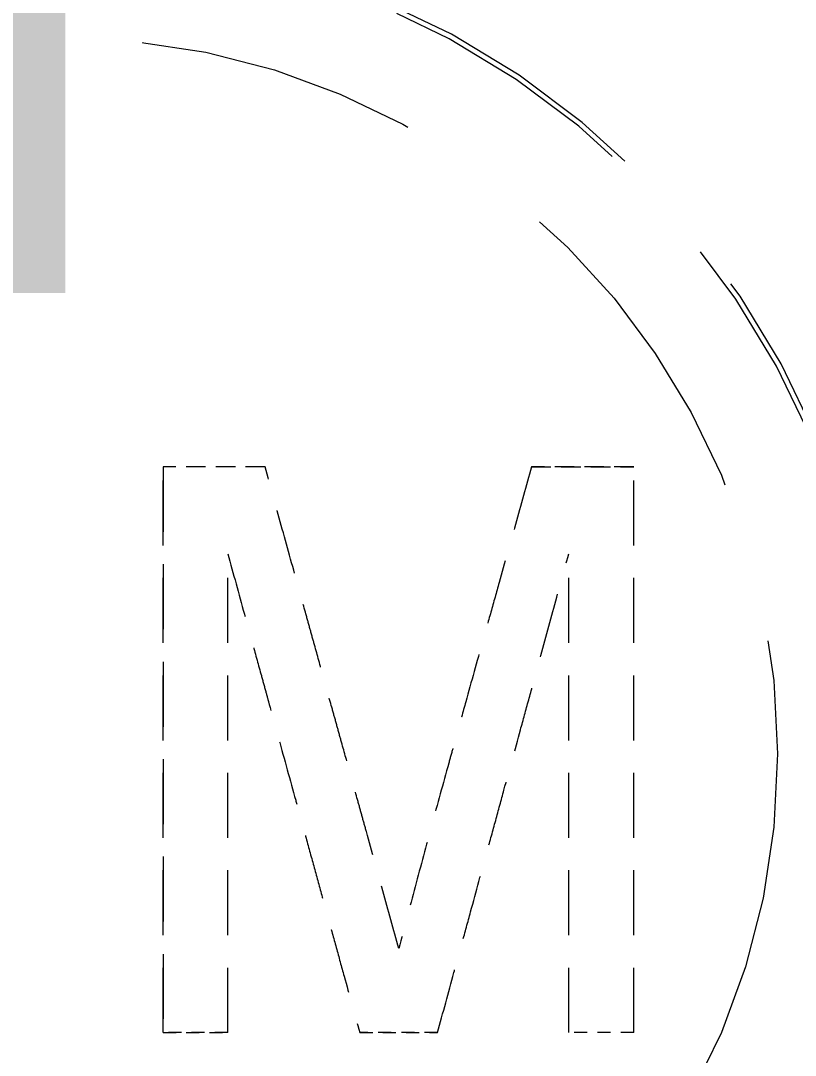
# Model space of a CAD drawing. Header units: millimetres. Extents: x 2742 to 8552, y -10326 to 2528.
# Drawn here: x 3959.49 to 3967.06, y -736.9 to -726.79 of the extents above; entities that cross this region are included whole.
import ezdxf

# ---------------------------------------------------------------- set-up
doc = ezdxf.new("R2010")
doc.units = ezdxf.units.MM
doc.linetypes.add('HIDDEN', pattern=[9.525, 6.35, -3.175])
doc.layers.add('110', color=7, linetype='Continuous', true_color=0xffffff)
doc.layers.add('dim', color=82, linetype='Continuous', lineweight=9)
doc.styles.get("Standard").update_dxf_attribs({"font": 'arial.ttf'})
doc.dimstyles.new('Standard-3', dxfattribs={"dimscale": 3, "dimtxt": 0.18, "dimasz": 0.18, "dimexe": 0.18, "dimexo": 0.0625, "dimgap": 0.09, "dimtad": 0, "dimzin": 0, "dimdsep": 46, "dimtxsty": 'Standard', "dimcen": 0.09, "dimadec": 0, "dimazin": 0, "dimtfac": 1, "dimtofl": 0, "dimtmove": 0, "dimatfit": 3, "dimfxl": 0, "dimtolj": 1, "dimtzin": 0, "dimarcsym": 0})

# ---------------------------------------------------------------- blocks, each defined once
blk = doc.blocks.new('*D137')
at = {"layer": 'Defpoints', "color": 0, "transparency": 16777216}
for p in [(4028.884, -573.952), (3956.224, -853.952), (4038.164, -853.952)]:
    blk.add_point(p, dxfattribs=at)
at = {"layer": 'dim', "color": 0, "lineweight": -2, "transparency": 16777216}
for p, q in [((4027.384, -573.952), (3954.725, -573.952)), ((3956.224, -579.952), (3956.224, -696.834)), ((3956.224, -847.952), (3956.224, -731.07)), ((4036.665, -853.952), (3954.725, -853.952))]:
    blk.add_line(p, q, dxfattribs=at)
at = {"layer": 'dim', "color": 0, "transparency": 16777216}
for points in [[(3955.224, -579.952), (3957.224, -579.952), (3956.224, -573.952)], [(3955.224, -847.952), (3957.224, -847.952), (3956.224, -853.952)]]:
    blk.add_solid(points, dxfattribs=at)
at = {"layer": 'dim', "color": 0, "transparency": 16777216, "insert": (3956.224, -713.952), "char_height": 7.5, "attachment_point": 5, "rotation": 90, "bg_fill": 3, "box_fill_scale": 1.1, "bg_fill_color": 256, "bg_fill_true_color": 13158600, "bg_fill_transparency": 0}
blk.add_mtext('\\A1;280.00', dxfattribs=at)

msp = doc.modelspace()

# ---------------------------------------------------------------- linework, layer by layer
at = {"layer": '110', "color": 8, "linetype": 'HIDDEN', "lineweight": 18, "ltscale": 0.5}
msp.add_circle((3959.884, -733.952), 7, dxfattribs=at)
msp.add_arc((3959.884, -733.952), 8, 270, 180, dxfattribs=at)
at = {"layer": '110', "color": 8, "linetype": 'HIDDEN', "lineweight": 18, "ltscale": 0.4}
msp.add_arc((3959.884, -733.952), 7.95, 270, 180, dxfattribs=at)
at = {"layer": '110', "color": 8, "linetype": 'HIDDEN', "lineweight": 18, "ltscale": 0.03}
for points, knots in [([(3961.874, -731.147), (3961.711, -731.147), (3961.547, -731.147), (3961.298, -731.147), (3961.214, -731.147), (3961.046, -731.147), (3960.961, -731.147), (3960.877, -731.147)], [0, 0, 0, 0, 0.5, 0.5, 0.75, 0.75, 1, 1, 1, 1]), ([(3961.874, -731.147), (3961.833, -731.147), (3961.792, -731.147), (3961.71, -731.147), (3961.668, -731.147), (3961.544, -731.147), (3961.462, -731.147), (3961.212, -731.147), (3961.045, -731.147), (3960.877, -731.147)], [0, 0, 0, 0, 0.125, 0.125, 0.25, 0.25, 0.5, 0.5, 1, 1, 1, 1])]:
    msp.add_open_spline(points, degree=3, knots=knots, dxfattribs=at)
at = {"layer": '110', "color": 8, "linetype": 'HIDDEN', "lineweight": 18, "ltscale": 0.1}
for points, knots in [([(3960.877, -736.678), (3960.877, -736.458), (3960.877, -736.237), (3960.877, -735.903), (3960.877, -735.792), (3960.877, -735.567), (3960.877, -735.454), (3960.877, -735.227), (3960.877, -735.112), (3960.877, -734.938), (3960.877, -734.88), (3960.877, -734.762), (3960.877, -734.703), (3960.877, -734.613), (3960.877, -734.583), (3960.877, -734.522), (3960.877, -734.431), (3960.877, -734.339), (3960.877, -734.215), (3960.877, -734.153), (3960.877, -734.059), (3960.877, -734.027), (3960.877, -733.964), (3960.877, -733.932), (3960.877, -733.836), (3960.877, -733.773), (3960.877, -733.648), (3960.877, -733.587), (3960.877, -733.464), (3960.877, -733.403), (3960.877, -733.313), (3960.877, -733.282), (3960.877, -733.223), (3960.877, -733.193), (3960.877, -733.104), (3960.877, -733.045), (3960.877, -732.929), (3960.877, -732.871), (3960.877, -732.7), (3960.877, -732.586), (3960.877, -732.361), (3960.877, -732.25), (3960.877, -732.027), (3960.877, -731.917), (3960.877, -731.586), (3960.877, -731.366), (3960.877, -731.147)], [0, 0, 0, 0, 0.125, 0.125, 0.1875, 0.1875, 0.25, 0.25, 0.3125, 0.3125, 0.34375, 0.34375, 0.375, 0.375, 0.390625, 0.390625, 0.40625, 0.4375, 0.4375, 0.46875, 0.46875, 0.484375, 0.484375, 0.5, 0.5, 0.53125, 0.53125, 0.5625, 0.5625, 0.59375, 0.59375, 0.609375, 0.609375, 0.625, 0.625, 0.65625, 0.65625, 0.6875, 0.6875, 0.75, 0.75, 0.8125, 0.8125, 0.875, 0.875, 1, 1, 1, 1]), ([(3960.877, -731.147), (3960.877, -731.366), (3960.877, -731.586), (3960.877, -731.917), (3960.877, -732.028), (3960.877, -732.25), (3960.877, -732.362), (3960.877, -732.531), (3960.877, -732.588), (3960.877, -732.702), (3960.877, -732.759), (3960.877, -732.873), (3960.877, -732.931), (3960.877, -733.046), (3960.877, -733.105), (3960.877, -733.222), (3960.877, -733.34), (3960.877, -733.461), (3960.877, -733.553), (3960.877, -733.6), (3960.877, -733.647), (3960.877, -733.678), (3960.877, -733.694), (3960.877, -733.773), (3960.877, -733.836), (3960.877, -733.961), (3960.877, -734.024), (3960.877, -734.149), (3960.877, -734.212), (3960.877, -734.306), (3960.877, -734.337), (3960.877, -734.399), (3960.877, -734.43), (3960.877, -734.521), (3960.877, -734.582), (3960.877, -734.701), (3960.877, -734.76), (3960.877, -734.878), (3960.877, -734.936), (3960.877, -735.052), (3960.877, -735.11), (3960.877, -735.225), (3960.877, -735.282), (3960.877, -735.453), (3960.877, -735.566), (3960.877, -735.79), (3960.877, -735.902), (3960.877, -736.236), (3960.877, -736.458), (3960.877, -736.678)], [0, 0, 0, 0, 0.125, 0.125, 0.1875, 0.1875, 0.25, 0.25, 0.28125, 0.28125, 0.3125, 0.3125, 0.34375, 0.34375, 0.375, 0.375, 0.40625, 0.4375, 0.4375, 0.453125, 0.460937, 0.460937, 0.46875, 0.46875, 0.5, 0.5, 0.53125, 0.53125, 0.5625, 0.5625, 0.578125, 0.578125, 0.59375, 0.59375, 0.625, 0.625, 0.65625, 0.65625, 0.6875, 0.6875, 0.71875, 0.71875, 0.75, 0.75, 0.8125, 0.8125, 0.875, 0.875, 1, 1, 1, 1]), ([(3963.182, -735.857), (3963.13, -735.67), (3963.077, -735.482), (3962.972, -735.101), (3962.918, -734.908), (3962.851, -734.664), (3962.837, -734.615), (3962.81, -734.517), (3962.769, -734.37), (3962.727, -734.221), (3962.672, -734.021), (3962.644, -733.921), (3962.602, -733.769), (3962.588, -733.719), (3962.56, -733.617), (3962.546, -733.567), (3962.503, -733.415), (3962.447, -733.212), (3962.391, -733.008), (3962.348, -732.856), (3962.334, -732.805), (3962.306, -732.704), (3962.264, -732.553), (3962.223, -732.404), (3962.14, -732.108), (3962.086, -731.914), (3961.979, -731.528), (3961.926, -731.337), (3961.874, -731.147)], [0, 0, 0, 0, 0.125, 0.125, 0.25, 0.25, 0.28125, 0.28125, 0.3125, 0.375, 0.375, 0.4375, 0.4375, 0.46875, 0.46875, 0.5, 0.5, 0.5625, 0.625, 0.625, 0.65625, 0.65625, 0.6875, 0.75, 0.75, 0.875, 0.875, 1, 1, 1, 1]), ([(3963.182, -735.857), (3963.13, -735.67), (3963.077, -735.482), (3962.972, -735.101), (3962.918, -734.908), (3962.851, -734.664), (3962.837, -734.615), (3962.81, -734.517), (3962.769, -734.37), (3962.727, -734.221), (3962.672, -734.021), (3962.644, -733.921), (3962.602, -733.769), (3962.588, -733.719), (3962.56, -733.617), (3962.546, -733.567), (3962.503, -733.415), (3962.447, -733.212), (3962.391, -733.008), (3962.348, -732.856), (3962.334, -732.805), (3962.306, -732.704), (3962.264, -732.553), (3962.223, -732.404), (3962.14, -732.108), (3962.086, -731.914), (3961.979, -731.528), (3961.926, -731.337), (3961.874, -731.147)], [0, 0, 0, 0, 0.125, 0.125, 0.25, 0.25, 0.28125, 0.28125, 0.3125, 0.375, 0.375, 0.4375, 0.4375, 0.46875, 0.46875, 0.5, 0.5, 0.5625, 0.625, 0.625, 0.65625, 0.65625, 0.6875, 0.75, 0.75, 0.875, 0.875, 1, 1, 1, 1]), ([(3964.478, -731.147), (3964.426, -731.334), (3964.374, -731.521), (3964.269, -731.898), (3964.215, -732.087), (3964.135, -732.374), (3964.108, -732.47), (3964.054, -732.663), (3964.027, -732.759), (3963.945, -733.051), (3963.89, -733.246), (3963.808, -733.543), (3963.78, -733.642), (3963.738, -733.792), (3963.725, -733.843), (3963.697, -733.943), (3963.683, -733.993), (3963.614, -734.244), (3963.558, -734.445), (3963.449, -734.848), (3963.395, -735.049), (3963.287, -735.453), (3963.234, -735.655), (3963.182, -735.857)], [0, 0, 0, 0, 0.125, 0.125, 0.25, 0.25, 0.3125, 0.3125, 0.375, 0.375, 0.5, 0.5, 0.5625, 0.5625, 0.59375, 0.59375, 0.625, 0.625, 0.75, 0.75, 0.875, 0.875, 1, 1, 1, 1]), ([(3964.478, -731.147), (3964.426, -731.334), (3964.374, -731.521), (3964.269, -731.898), (3964.215, -732.087), (3964.135, -732.374), (3964.108, -732.47), (3964.054, -732.663), (3964.027, -732.759), (3963.945, -733.051), (3963.89, -733.246), (3963.808, -733.543), (3963.78, -733.642), (3963.738, -733.792), (3963.725, -733.843), (3963.697, -733.943), (3963.683, -733.993), (3963.614, -734.244), (3963.558, -734.445), (3963.449, -734.848), (3963.395, -735.049), (3963.287, -735.453), (3963.234, -735.655), (3963.182, -735.857)], [0, 0, 0, 0, 0.125, 0.125, 0.25, 0.25, 0.3125, 0.3125, 0.375, 0.375, 0.5, 0.5, 0.5625, 0.5625, 0.59375, 0.59375, 0.625, 0.625, 0.75, 0.75, 0.875, 0.875, 1, 1, 1, 1]), ([(3965.477, -736.678), (3965.477, -736.565), (3965.477, -736.395), (3965.477, -736.224), (3965.477, -736.109), (3965.477, -736.052), (3965.477, -735.764), (3965.477, -735.533), (3965.477, -735.072), (3965.477, -734.84), (3965.477, -734.377), (3965.477, -734.145), (3965.477, -733.68), (3965.477, -733.447), (3965.477, -733.097), (3965.477, -732.981), (3965.477, -732.806), (3965.477, -732.747), (3965.477, -732.63), (3965.477, -732.572), (3965.477, -732.05), (3965.477, -731.596), (3965.477, -731.147)], [0, 0, 0, 0, 0.0625, 0.09375, 0.09375, 0.125, 0.125, 0.25, 0.25, 0.375, 0.375, 0.5, 0.5, 0.625, 0.625, 0.6875, 0.6875, 0.71875, 0.71875, 0.75, 0.75, 1, 1, 1, 1]), ([(3965.477, -736.678), (3965.477, -736.452), (3965.477, -736.225), (3965.477, -735.764), (3965.477, -735.533), (3965.477, -735.072), (3965.477, -734.84), (3965.477, -734.377), (3965.477, -734.145), (3965.477, -733.68), (3965.477, -733.447), (3965.477, -733.098), (3965.477, -732.981), (3965.477, -732.806), (3965.477, -732.747), (3965.477, -732.631), (3965.477, -732.572), (3965.477, -732.05), (3965.477, -731.596), (3965.477, -731.147)], [0, 0, 0, 0, 0.125, 0.125, 0.25, 0.25, 0.375, 0.375, 0.5, 0.5, 0.625, 0.625, 0.6875, 0.6875, 0.71875, 0.71875, 0.75, 0.75, 1, 1, 1, 1]), ([(3961.51, -731.997), (3961.563, -732.191), (3961.617, -732.387), (3961.699, -732.685), (3961.726, -732.784), (3961.782, -732.985), (3961.809, -733.086), (3961.852, -733.239), (3961.873, -733.316), (3961.894, -733.393), (3961.908, -733.445), (3961.915, -733.471), (3961.951, -733.6), (3961.979, -733.703), (3962.063, -734.008), (3962.118, -734.208), (3962.187, -734.456), (3962.2, -734.506), (3962.227, -734.604), (3962.241, -734.654), (3962.281, -734.801), (3962.308, -734.898), (3962.361, -735.09), (3962.387, -735.186), (3962.44, -735.376), (3962.466, -735.471), (3962.518, -735.659), (3962.543, -735.753), (3962.595, -735.94), (3962.621, -736.033), (3962.697, -736.311), (3962.748, -736.495), (3962.799, -736.678)], [0, 0, 0, 0, 0.125, 0.125, 0.1875, 0.1875, 0.25, 0.25, 0.28125, 0.296875, 0.296875, 0.3125, 0.3125, 0.375, 0.375, 0.5, 0.5, 0.53125, 0.53125, 0.5625, 0.5625, 0.625, 0.625, 0.6875, 0.6875, 0.75, 0.75, 0.8125, 0.8125, 0.875, 0.875, 1, 1, 1, 1]), ([(3961.51, -731.997), (3961.563, -732.191), (3961.617, -732.387), (3961.699, -732.685), (3961.726, -732.784), (3961.782, -732.985), (3961.809, -733.086), (3961.852, -733.239), (3961.873, -733.316), (3961.894, -733.393), (3961.908, -733.445), (3961.915, -733.471), (3961.951, -733.6), (3961.979, -733.703), (3962.063, -734.008), (3962.118, -734.208), (3962.187, -734.456), (3962.2, -734.506), (3962.227, -734.604), (3962.241, -734.654), (3962.281, -734.801), (3962.308, -734.898), (3962.361, -735.09), (3962.387, -735.186), (3962.44, -735.376), (3962.466, -735.471), (3962.518, -735.659), (3962.543, -735.753), (3962.595, -735.94), (3962.621, -736.033), (3962.697, -736.311), (3962.748, -736.495), (3962.799, -736.678)], [0, 0, 0, 0, 0.125, 0.125, 0.1875, 0.1875, 0.25, 0.25, 0.28125, 0.296875, 0.296875, 0.3125, 0.3125, 0.375, 0.375, 0.5, 0.5, 0.53125, 0.53125, 0.5625, 0.5625, 0.625, 0.625, 0.6875, 0.6875, 0.75, 0.75, 0.8125, 0.8125, 0.875, 0.875, 1, 1, 1, 1]), ([(3961.51, -736.678), (3961.51, -736.586), (3961.51, -736.494), (3961.51, -736.309), (3961.51, -736.216), (3961.51, -736.03), (3961.51, -735.937), (3961.51, -735.749), (3961.51, -735.654), (3961.51, -735.464), (3961.51, -735.368), (3961.51, -735.175), (3961.51, -735.078), (3961.51, -734.93), (3961.51, -734.881), (3961.51, -734.781), (3961.51, -734.731), (3961.51, -734.58), (3961.51, -734.479), (3961.51, -734.276), (3961.51, -734.174), (3961.51, -733.968), (3961.51, -733.865), (3961.51, -733.735), (3961.51, -733.709), (3961.51, -733.657), (3961.51, -733.58), (3961.51, -733.503), (3961.51, -733.351), (3961.51, -733.251), (3961.51, -733.053), (3961.51, -732.856), (3961.51, -732.663), (3961.51, -732.518), (3961.51, -732.47), (3961.51, -732.375), (3961.51, -732.327), (3961.51, -732.185), (3961.51, -732.091), (3961.51, -731.997)], [0, 0, 0, 0, 0.0625, 0.0625, 0.125, 0.125, 0.1875, 0.1875, 0.25, 0.25, 0.3125, 0.3125, 0.375, 0.375, 0.40625, 0.40625, 0.4375, 0.4375, 0.5, 0.5, 0.5625, 0.5625, 0.625, 0.625, 0.640625, 0.640625, 0.65625, 0.6875, 0.6875, 0.75, 0.75, 0.8125, 0.875, 0.875, 0.90625, 0.90625, 0.9375, 0.9375, 1, 1, 1, 1]), ([(3961.51, -736.678), (3961.51, -736.495), (3961.51, -736.31), (3961.51, -736.031), (3961.51, -735.937), (3961.51, -735.748), (3961.51, -735.653), (3961.51, -735.463), (3961.51, -735.367), (3961.51, -735.174), (3961.51, -734.979), (3961.51, -734.781), (3961.51, -734.58), (3961.51, -734.479), (3961.51, -734.35), (3961.51, -734.324), (3961.51, -734.272), (3961.51, -734.194), (3961.51, -734.117), (3961.51, -733.962), (3961.51, -733.859), (3961.51, -733.655), (3961.51, -733.553), (3961.51, -733.4), (3961.51, -733.349), (3961.51, -733.248), (3961.51, -733.197), (3961.51, -733.047), (3961.51, -732.948), (3961.51, -732.753), (3961.51, -732.656), (3961.51, -732.466), (3961.51, -732.371), (3961.51, -732.183), (3961.51, -732.09), (3961.51, -731.997)], [0, 0, 0, 0, 0.125, 0.125, 0.1875, 0.1875, 0.25, 0.25, 0.3125, 0.3125, 0.375, 0.4375, 0.4375, 0.5, 0.5, 0.515625, 0.515625, 0.53125, 0.5625, 0.5625, 0.625, 0.625, 0.6875, 0.6875, 0.71875, 0.71875, 0.75, 0.75, 0.8125, 0.8125, 0.875, 0.875, 0.9375, 0.9375, 1, 1, 1, 1]), ([(3963.56, -736.678), (3963.613, -736.484), (3963.666, -736.288), (3963.747, -735.993), (3963.774, -735.894), (3963.829, -735.696), (3963.856, -735.597), (3963.937, -735.299), (3963.992, -735.1), (3964.073, -734.802), (3964.101, -734.703), (3964.155, -734.504), (3964.182, -734.405), (3964.263, -734.109), (3964.317, -733.913), (3964.397, -733.62), (3964.424, -733.523), (3964.477, -733.329), (3964.504, -733.232), (3964.583, -732.943), (3964.635, -732.752), (3964.739, -732.373), (3964.79, -732.184), (3964.842, -731.997)], [0, 0, 0, 0, 0.125, 0.125, 0.1875, 0.1875, 0.25, 0.25, 0.375, 0.375, 0.4375, 0.4375, 0.5, 0.5, 0.625, 0.625, 0.6875, 0.6875, 0.75, 0.75, 0.875, 0.875, 1, 1, 1, 1]), ([(3963.56, -736.678), (3963.613, -736.484), (3963.666, -736.288), (3963.747, -735.993), (3963.774, -735.894), (3963.829, -735.696), (3963.856, -735.597), (3963.937, -735.299), (3963.992, -735.1), (3964.073, -734.802), (3964.101, -734.703), (3964.155, -734.504), (3964.182, -734.405), (3964.263, -734.109), (3964.317, -733.913), (3964.397, -733.62), (3964.424, -733.523), (3964.477, -733.329), (3964.504, -733.232), (3964.583, -732.943), (3964.635, -732.752), (3964.739, -732.373), (3964.79, -732.184), (3964.842, -731.997)], [0, 0, 0, 0, 0.125, 0.125, 0.1875, 0.1875, 0.25, 0.25, 0.375, 0.375, 0.4375, 0.4375, 0.5, 0.5, 0.625, 0.625, 0.6875, 0.6875, 0.75, 0.75, 0.875, 0.875, 1, 1, 1, 1]), ([(3964.842, -736.678), (3964.842, -736.583), (3964.842, -736.44), (3964.842, -736.296), (3964.842, -736.2), (3964.842, -736.152), (3964.842, -735.91), (3964.842, -735.717), (3964.842, -735.328), (3964.842, -735.134), (3964.842, -734.743), (3964.842, -734.548), (3964.842, -734.155), (3964.842, -733.958), (3964.842, -733.662), (3964.842, -733.563), (3964.842, -733.415), (3964.842, -733.365), (3964.842, -733.266), (3964.842, -733.217), (3964.842, -732.77), (3964.842, -732.381), (3964.842, -731.997)], [0, 0, 0, 0, 0.0625, 0.09375, 0.09375, 0.125, 0.125, 0.25, 0.25, 0.375, 0.375, 0.5, 0.5, 0.625, 0.625, 0.6875, 0.6875, 0.71875, 0.71875, 0.75, 0.75, 1, 1, 1, 1]), ([(3964.842, -736.678), (3964.842, -736.488), (3964.842, -736.297), (3964.842, -735.91), (3964.842, -735.717), (3964.842, -735.328), (3964.842, -735.134), (3964.842, -734.743), (3964.842, -734.548), (3964.842, -734.155), (3964.842, -733.762), (3964.842, -733.366), (3964.842, -733.068), (3964.842, -732.969), (3964.842, -732.773), (3964.842, -732.479), (3964.842, -732.189), (3964.842, -731.997)], [0, 0, 0, 0, 0.125, 0.125, 0.25, 0.25, 0.375, 0.375, 0.5, 0.5, 0.625, 0.75, 0.75, 0.8125, 0.8125, 0.875, 1, 1, 1, 1])]:
    msp.add_open_spline(points, degree=3, knots=knots, dxfattribs=at)
at = {"layer": '110', "color": 8, "linetype": 'HIDDEN', "lineweight": 18, "ltscale": 0.03}
for points in [[(3964.478, -731.147), (3964.812, -731.147), (3965.145, -731.147), (3965.477, -731.147)], [(3965.477, -731.147), (3965.145, -731.147), (3964.812, -731.147), (3964.478, -731.147)]]:
    msp.add_open_spline(points, degree=3, dxfattribs=at)
at = {"layer": '110', "color": 8, "linetype": 'HIDDEN', "lineweight": 18, "ltscale": 0.02}
for points, knots in [([(3960.877, -736.678), (3960.93, -736.678), (3960.984, -736.678), (3961.09, -736.678), (3961.143, -736.678), (3961.301, -736.678), (3961.406, -736.678), (3961.51, -736.678)], [0, 0, 0, 0, 0.25, 0.25, 0.5, 0.5, 1, 1, 1, 1]), ([(3961.51, -736.678), (3961.457, -736.678), (3961.405, -736.678), (3961.3, -736.678), (3961.142, -736.678), (3960.983, -736.678), (3960.877, -736.678)], [0, 0, 0, 0, 0.25, 0.25, 0.5, 1, 1, 1, 1]), ([(3962.799, -736.678), (3962.927, -736.678), (3963.054, -736.678), (3963.308, -736.678), (3963.434, -736.678), (3963.56, -736.678)], [0, 0, 0, 0, 0.5, 0.5, 1, 1, 1, 1]), ([(3963.56, -736.678), (3963.434, -736.678), (3963.307, -736.678), (3963.054, -736.678), (3962.927, -736.678), (3962.799, -736.678)], [0, 0, 0, 0, 0.5, 0.5, 1, 1, 1, 1])]:
    msp.add_open_spline(points, degree=3, knots=knots, dxfattribs=at)
msp.add_open_spline([(3965.477, -736.678), (3965.266, -736.678), (3965.054, -736.678), (3964.842, -736.678)], degree=3, dxfattribs=at)

# ---------------------------------------------------------------- next in the draw order: dimensions: what is measured, and where the dimension line sits
at = {"layer": 'dim'}
dim = msp.add_linear_dim(base=(3956.224, -853.952), p1=(4028.884, -573.952), p2=(4038.164, -853.952), angle=90, dimstyle='Standard-3', override={"dimtxt": 2.5, "dimasz": 2, "dimexe": 0.49975, "dimexo": 0.49975, "dimgap": 0.49975}, dxfattribs=at)
dim.commit()
dim.dimension.update_dxf_attribs({"geometry": '*D137', "text_midpoint": (3956.224, -713.952)})

doc.saveas('drawing.dxf')
